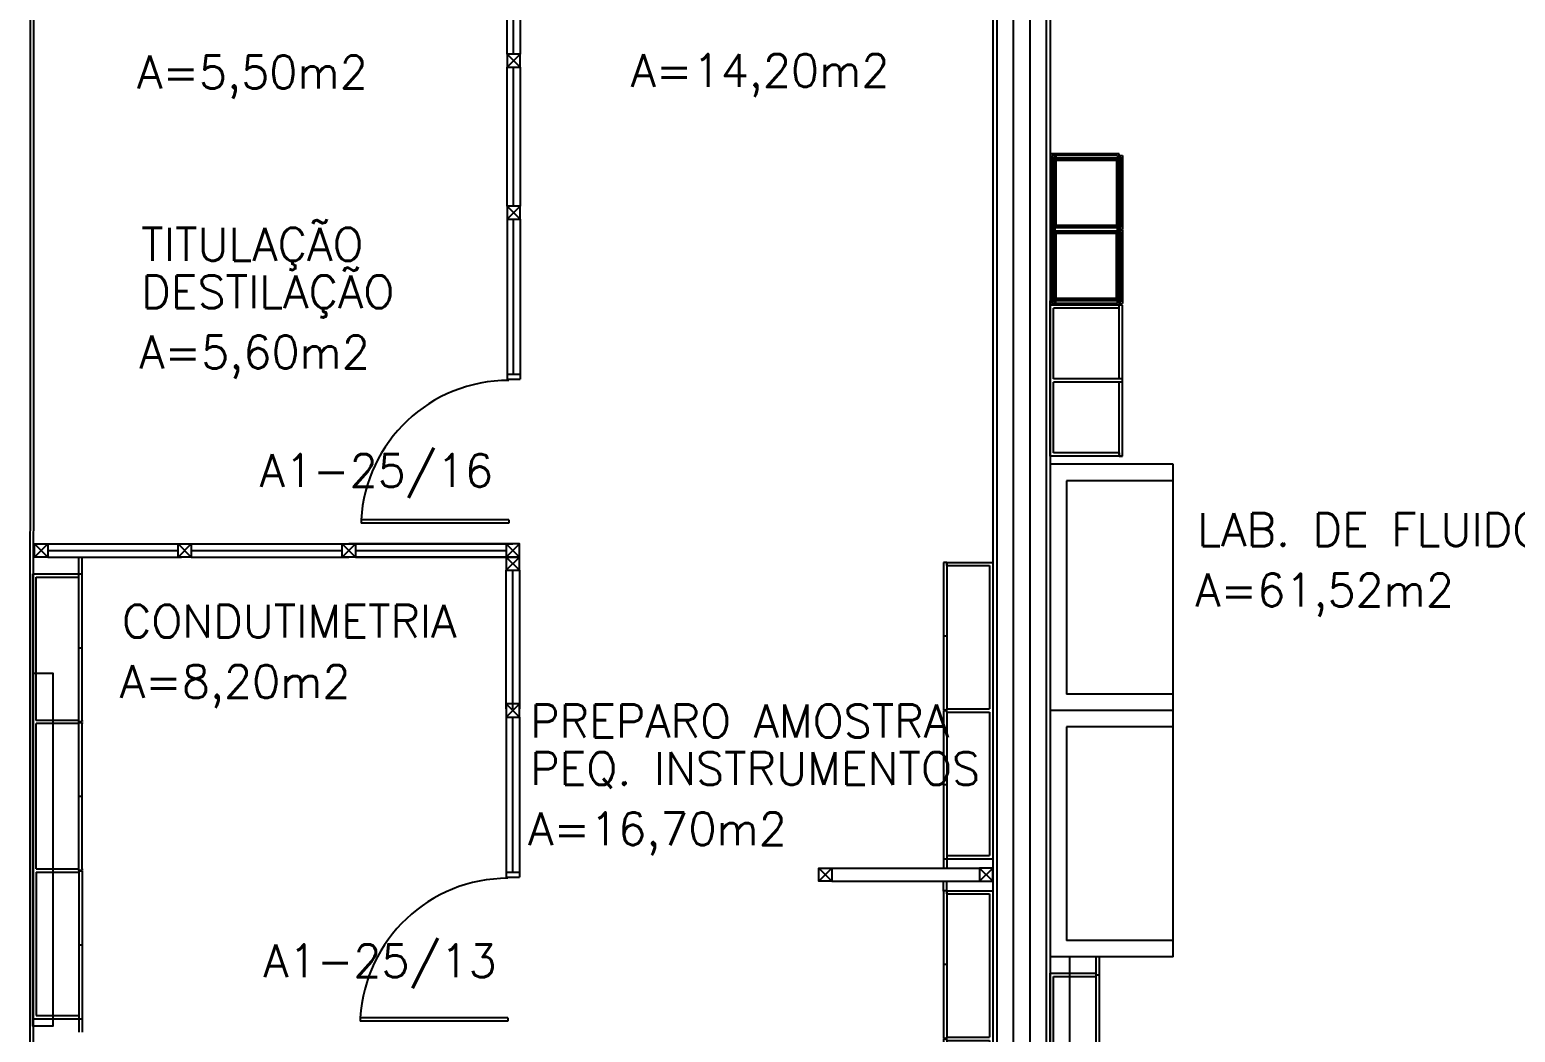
# Model space of a CAD drawing. Header units: inches. Extents: x -15 to 119, y -6 to 56.
# Drawn here: x 20.85 to 29.91, y 5.89 to 12 of the extents above; entities that cross this region are included whole.
import ezdxf

# ---------------------------------------------------------------- set-up
doc = ezdxf.new("R2010")
doc.units = ezdxf.units.IN
doc.header["$MEASUREMENT"] = 0
doc.header["$PDMODE"] = 1
doc.linetypes.add('HIDDEN', pattern=[9.525, 6.35, -3.175])
doc.linetypes.add('HIDDEN2', pattern=[4.7625, 3.175, -1.5875])
doc.layers.get('0').update_dxf_attribs({"linetype": 'CONTINUOUS'})
for name, color, linetype in [('ar-alv', 2, 'CONTINUOUS'), ('ar-armario180', 1, 'CONTINUOUS'), ('ar-armarioproj', 1, 'HIDDEN'), ('ar-cap', 2, 'CONTINUOUS'), ('ar-castelo', 2, 'CONTINUOUS'), ('ar-div', 2, 'CONTINUOUS'), ('ar-estc-b', 253, 'CONTINUOUS'), ('ar-porta', 1, 'CONTINUOUS'), ('ar-reboco', 2, 'CONTINUOUS'), ('armario piso-teto', 2, 'CONTINUOUS'), ('armario-proj', 1, 'HIDDEN2'), ('armariop-t01', 1, 'CONTINUOUS'), ('cap01', 2, 'CONTINUOUS'), ('cap02', 1, 'CONTINUOUS'), ('cong', 7, 'CONTINUOUS'), ('div1', 3, 'CONTINUOUS'), ('div2', 2, 'CONTINUOUS'), ('ENDEREÇO', 2, 'CONTINUOUS'), ('ptm', 2, 'CONTINUOUS')]:
    doc.layers.add(name, color=color, linetype=linetype)
doc.styles.add('UNB-100', font='simplex.shx', dxfattribs={"height": 0.2})

# ---------------------------------------------------------------- blocks, each defined once
blk = doc.blocks.new('div-06p')
at = {"layer": 'cong'}
blk.add_point((0, 0), dxfattribs=at)
at = {"layer": 'div1'}
for p, q in [((0.04, 0.04), (0.94, 0.04)), ((0.04, -0.04), (0.94, -0.04))]:
    blk.add_line(p, q, dxfattribs=at)
for points in [[(0.04, -0.04), (-0.04, -0.04), (-0.04, 0.04), (0.04, 0.04)], [(0.94, -0.04), (1.02, -0.04), (1.02, 0.04), (0.94, 0.04)]]:
    blk.add_lwpolyline(points, close=True, dxfattribs=at)
at = {"layer": 'div2'}
for p, q in [((-0.04, -0.04), (0.04, 0.04)), ((-0.04, 0.04), (0.04, -0.04)), ((1.02, 0.04), (0.94, -0.04)), ((1.02, -0.04), (0.94, 0.04))]:
    blk.add_line(p, q, dxfattribs=at)
blk = doc.blocks.new('cp-01p')
at = {"layer": 'cap01'}
for p, q in [((-0.75, 0.75), (-0.75, 0.65)), ((-0.75, 0.75), (0, 0.75)), ((-0.7255, 0.75), (0, 0.75)), ((0, -0.75), (0, 0.75)), ((-0.75, 0.65), (-0.1, 0.65)), ((-0.1, -0.65), (-0.1, 0.65)), ((-0.75, -0.65), (-0.1, -0.65)), ((-0.75, -0.65), (-0.75, -0.75)), ((-0.75, -0.75), (0, -0.75))]:
    blk.add_line(p, q, dxfattribs=at)
at = {"layer": 'cap02'}
blk.add_line((-0.75, 0.65), (-0.75, -0.65), dxfattribs=at)
blk = doc.blocks.new('mob-ar2')
at = {"layer": 'ar-armarioproj'}
for p, q in [((-0.9025, 0.3), (-0.9025, 0)), ((-0.0025, 0.3), (-0.9025, 0.3)), ((-0.8825, 0.28), (-0.9025, 0.28)), ((-0.01, 0.28), (-0.8925, 0.28)), ((-0.8825, 0.28), (-0.8825, 0.02)), ((-0.4525, 0.28), (-0.4525, 0.3)), ((-0.01, 0.28), (-0.01, 0.02)), ((-0.01, 0.28), (0.01, 0.28)), ((-0.0025, 0.28), (-0.0025, 0.3)), ((0.9025, 0.3), (0.0025, 0.3)), ((0.0025, 0.28), (0.0025, 0.3)), ((0.01, 0.28), (0.01, 0.02)), ((0.8925, 0.28), (0.01, 0.28)), ((0.4525, 0.28), (0.4525, 0.3)), ((0.8825, 0.28), (0.8825, 0.02)), ((0.8825, 0.28), (0.9025, 0.28)), ((0.9025, 0.28), (0.9025, 0.3)), ((0.9025, 0.28), (0.9025, 0)), ((-0.01, 0.02), (-0.8825, 0.02)), ((0.01, 0), (-0.01, 0)), ((0.8825, 0.02), (0.01, 0.02)), ((-0.01, 0), (-0.9025, 0)), ((0.8825, 0), (0.01, 0)), ((0.9025, 0), (0.8825, 0))]:
    blk.add_line(p, q, dxfattribs=at)
at = {"layer": 'cong'}
blk.add_point((0, 0), dxfattribs=at)
blk = doc.blocks.new('mob-ar3')
at = {"layer": 'ar-armarioproj'}
for p, q in [((-1.3825, 0), (-1.3825, 0.3)), ((-0.49, 0.3), (-1.3825, 0.3)), ((-1.3825, 0.28), (-1.3825, 0.3)), ((-1.3825, 0.28), (-1.3825, 0.3)), ((-0.48, 0.28), (-1.3825, 0.28)), ((-1.3625, 0.02), (-1.3625, 0.28)), ((-0.9325, 0.28), (-0.9325, 0.3)), ((-0.49, 0.3), (-0.4825, 0.3)), ((-0.49, 0.28), (-0.49, 0.02)), ((-0.4825, 0.28), (-0.4825, 0.3)), ((0.425, 0.28), (-0.48, 0.28)), ((-0.4775, 0.3), (-0.47, 0.3)), ((-0.4775, 0.28), (-0.4775, 0.3)), ((0.415, 0.3), (-0.47, 0.3)), ((-0.47, 0.28), (-0.47, 0.02)), ((-0.0275, 0.28), (-0.0275, 0.3)), ((0.415, 0.3), (0.4225, 0.3)), ((0.415, 0.02), (0.415, 0.28)), ((0.4225, 0.28), (0.4225, 0.3)), ((0.425, 0.28), (1.3275, 0.28)), ((0.4275, 0.28), (0.4275, 0.3)), ((0.4275, 0.3), (0.435, 0.3)), ((0.435, 0.3), (1.3075, 0.3)), ((0.435, 0.02), (0.435, 0.28)), ((0.8775, 0.28), (0.8775, 0.3)), ((1.3075, 0.3), (1.3275, 0.3)), ((1.3075, 0.02), (1.3075, 0.28)), ((1.3275, 0), (1.3275, 0.3)), ((-0.49, 0.02), (-1.3625, 0.02)), ((0.415, 0.02), (-0.47, 0.02)), ((0.435, 0.02), (1.3075, 0.02)), ((1.3275, 0), (-1.3825, 0))]:
    blk.add_line(p, q, dxfattribs=at)
at = {"layer": 'cong'}
blk.add_point((-0.025, 0), dxfattribs=at)
blk = doc.blocks.new('div-03p')
at = {"layer": 'cong'}
blk.add_point((0, 0), dxfattribs=at)
at = {"layer": 'div1'}
for p, q in [((0.8856, 0.04), (0.0394, 0.04)), ((0.0394, -0.04), (0.8856, -0.04))]:
    blk.add_line(p, q, dxfattribs=at)
blk.add_lwpolyline([(0.0394, -0.04), (-0.0394, -0.04), (-0.0394, 0.04), (0.0394, 0.04)], close=True, dxfattribs=at)
at = {"layer": 'div2'}
for p, q in [((-0.0394, -0.04), (0.0394, 0.04)), ((-0.0394, 0.04), (0.0394, -0.04)), ((0.8856, 0), (0.0394, 0))]:
    blk.add_line(p, q, dxfattribs=at)
blk = doc.blocks.new('div-04p')
at = {"layer": 'cong'}
blk.add_point((0, 0), dxfattribs=at)
at = {"layer": 'div1'}
for p, q in [((-0.04, 0.04), (-1.015, 0.04)), ((-1.015, -0.04), (-1.015, 0.04)), ((-0.985, -0.04), (-0.985, 0.04)), ((-0.04, -0.04), (-1.015, -0.04))]:
    blk.add_line(p, q, dxfattribs=at)
blk.add_lwpolyline([(-0.04, 0.04), (0.04, 0.04), (0.04, -0.04), (-0.04, -0.04)], close=True, dxfattribs=at)
at = {"layer": 'div2'}
for p, q in [((-0.985, 0), (-0.04, 0)), ((0.04, 0.04), (-0.04, -0.04)), ((0.04, -0.04), (-0.04, 0.04))]:
    blk.add_line(p, q, dxfattribs=at)
blk = doc.blocks.new('pm-90-03p')
at = {"layer": 'cong'}
blk.add_point((0, 0), dxfattribs=at)
at = {"layer": 'ptm'}
for p, q in [((0.105, 0.075), (0.105, 0.9748)), ((0.125, 0.9748), (0.105, 0.9748)), ((0.125, 0.075), (0.125, 0.9748)), ((0.125, 0.075), (0.105, 0.075)), ((0.125, 0.075), (0.105, 0.075))]:
    blk.add_line(p, q, dxfattribs=at)
at = {"layer": 'ptm', "color": 1}
blk.add_arc((0.0729, 0.0742), 0.9021, 0.05396, 86.68701, dxfattribs=at)
blk = doc.blocks.new('mob-ar6')
at = {"layer": 'ar-armarioproj'}
for p, q in [((-0.48, 0.28), (-1.3925, 0.28)), ((-1.3925, 0), (-1.3925, 0.28)), ((-0.49, 0.3), (-1.3825, 0.3)), ((-1.3825, 0.28), (-1.3825, 0.3)), ((-1.3725, 0.02), (-1.3725, 0.28)), ((-0.9325, 0.28), (-0.9325, 0.3)), ((-0.49, 0.3), (-0.4825, 0.3)), ((-0.49, 0.28), (-0.49, 0.02)), ((-0.4825, 0.28), (-0.4825, 0.3)), ((0.425, 0.28), (-0.48, 0.28)), ((-0.4775, 0.3), (-0.47, 0.3)), ((-0.4775, 0.28), (-0.4775, 0.3)), ((0.415, 0.3), (-0.47, 0.3)), ((-0.47, 0.28), (-0.47, 0.02)), ((-0.0275, 0.28), (-0.0275, 0.3)), ((0.415, 0.3), (0.4225, 0.3)), ((0.415, 0.02), (0.415, 0.28)), ((0.4225, 0.28), (0.4225, 0.3)), ((0.425, 0.28), (0.8875, 0.28)), ((0.4275, 0.28), (0.4275, 0.3)), ((0.4275, 0.3), (0.435, 0.3)), ((0.435, 0.3), (0.8675, 0.3)), ((0.435, 0.02), (0.435, 0.28)), ((0.8675, 0.3), (0.8775, 0.3)), ((0.8675, 0.02), (0.8675, 0.28)), ((0.8775, 0.28), (0.8775, 0.3)), ((0.8875, 0), (0.8875, 0.28)), ((-0.49, 0.02), (-1.3725, 0.02)), ((0.415, 0.02), (-0.47, 0.02)), ((0.435, 0.02), (0.8675, 0.02)), ((0.8875, 0), (-1.3925, 0))]:
    blk.add_line(p, q, dxfattribs=at)
at = {"layer": 'cong'}
blk.add_point((-0.025, 0), dxfattribs=at)
blk = doc.blocks.new('mob-ar5')
at = {"layer": 'armario piso-teto'}
for p, q in [((-0.48, 0.44), (0.44, 0.44)), ((-0.48, 0.42), (-0.48, 0.44)), ((-0.48, 0.44), (-0.48, 0.42)), ((-0.48, 0.42), (-0.48, 0)), ((-0.46, 0.42), (-0.48, 0.42)), ((-0.47, 0.42), (-0.03, 0.42)), ((-0.46, 0.42), (-0.46, 0.02)), ((-0.03, 0.44), (-0.03, 0.02)), ((-0.03, 0.44), (-0.03, 0.42)), ((-0.01, 0.44), (-0.01, 0.42)), ((-0.01, 0.44), (-0.01, 0.02)), ((-0.01, 0.42), (0.42, 0.42)), ((0.42, 0.42), (0.42, 0.02)), ((0.42, 0.42), (0.44, 0.42)), ((0.44, 0.44), (0.44, 0)), ((-0.48, 0), (0.44, 0)), ((-0.46, 0.02), (-0.03, 0.02)), ((-0.01, 0.02), (0.42, 0.02))]:
    blk.add_line(p, q, dxfattribs=at)
at = {"layer": 'cong'}
blk.add_point((0, 0), dxfattribs=at)
blk = doc.blocks.new('mob-ar5m')
at = {"layer": 'armario piso-teto'}
for p, q in [((-0.48, 0.42), (-0.48, 0)), ((-0.455, 0.42), (-0.48, 0.42)), ((-0.47, 0.44), (-0.0225, 0.44)), ((-0.47, 0.41), (-0.47, 0.01)), ((-0.47, 0.41), (-0.455, 0.41)), ((-0.46, 0.43), (-0.0325, 0.43)), ((-0.455, 0.41), (-0.455, 0.42)), ((-0.03, 0.42), (-0.03, 0.02)), ((-0.0175, 0.44), (0.43, 0.44)), ((-0.01, 0.42), (-0.01, 0.02)), ((-0.0075, 0.43), (0.42, 0.43)), ((0.415, 0.42), (0.44, 0.42)), ((0.415, 0.41), (0.415, 0.42)), ((0.43, 0.41), (0.415, 0.41)), ((0.43, 0.41), (0.43, 0.01)), ((0.44, 0.42), (0.44, 0)), ((-0.48, 0), (-0.455, 0)), ((-0.47, 0.035), (-0.46, 0.035)), ((-0.47, 0.01), (0.43, 0.01)), ((-0.46, 0.035), (-0.46, 0.02)), ((-0.46, 0.02), (0.42, 0.02)), ((-0.455, 0.01), (-0.455, 0)), ((0.415, 0.01), (0.415, 0)), ((0.44, 0), (0.415, 0)), ((0.42, 0.035), (0.42, 0.02)), ((0.43, 0.035), (0.42, 0.035))]:
    blk.add_line(p, q, dxfattribs=at)
at = {"layer": 'armario piso-teto', "linetype": 'Continuous'}
for p, q in [((-0.47, 0.42), (-0.47, 0.44)), ((-0.46, 0.42), (-0.46, 0.43)), ((-0.0325, 0.42), (-0.0325, 0.43)), ((-0.0325, 0.42), (-0.0075, 0.42)), ((-0.0225, 0.42), (-0.0225, 0.44)), ((-0.0225, 0.42), (-0.0225, 0.44)), ((-0.02, 0.42), (-0.02, 0.405)), ((-0.0175, 0.42), (-0.0175, 0.44)), ((-0.0175, 0.42), (-0.0175, 0.44)), ((-0.0075, 0.42), (-0.0075, 0.43)), ((0.42, 0.42), (0.42, 0.43)), ((0.43, 0.42), (0.43, 0.44)), ((-0.02, 0.02), (-0.02, 0.035))]:
    blk.add_line(p, q, dxfattribs=at)
at = {"layer": 'armario-proj', "linetype": 'HIDDEN2'}
for p, q in [((-0.455, 0.41), (-0.44, 0.41)), ((-0.44, 0.41), (-0.44, 0.02)), ((-0.045, 0.41), (-0.045, 0.02)), ((-0.03, 0.41), (-0.045, 0.41)), ((0.005, 0.41), (0.005, 0.02)), ((0.4, 0.41), (0.4, 0.02)), ((-0.44, 0.035), (-0.045, 0.035)), ((0.005, 0.035), (0.4, 0.035))]:
    blk.add_line(p, q, dxfattribs=at)
at = {"layer": 'armariop-t01', "linetype": 'Continuous'}
for p, q in [((-0.455, 0.42), (-0.0325, 0.42)), ((-0.455, 0.41), (-0.455, 0.02)), ((-0.45, 0.41), (-0.035, 0.41)), ((-0.45, 0.41), (-0.45, 0.025)), ((-0.445, 0.405), (-0.04, 0.405)), ((-0.445, 0.405), (-0.445, 0.03)), ((-0.01, 0.41), (0.005, 0.41)), ((0.415, 0.42), (-0.0075, 0.42)), ((0.41, 0.41), (-0.005, 0.41)), ((0.405, 0.405), (0, 0.405)), ((0.4, 0.4099), (0.415, 0.4099)), ((0.405, 0.405), (0.405, 0.03)), ((0.41, 0.41), (0.41, 0.025)), ((0.415, 0.41), (0.415, 0.02)), ((-0.455, 0), (0.415, 0))]:
    blk.add_line(p, q, dxfattribs=at)
at = {"layer": 'armariop-t01'}
for p, q in [((-0.04, 0.405), (-0.04, 0.03)), ((-0.035, 0.41), (-0.035, 0.025)), ((-0.005, 0.41), (-0.005, 0.025)), ((0, 0.405), (0, 0.03)), ((-0.45, 0.025), (-0.035, 0.025)), ((-0.445, 0.03), (-0.04, 0.03)), ((0.41, 0.025), (-0.005, 0.025)), ((0.405, 0.03), (0, 0.03))]:
    blk.add_line(p, q, dxfattribs=at)
at = {"layer": 'cong'}
blk.add_point((0, 0), dxfattribs=at)
blk = doc.blocks.new('div-02p')
at = {"layer": 'cong'}
blk.add_point((0, 0), dxfattribs=at)
at = {"layer": 'div1'}
for p, q in [((0.04, 0.04), (0.855, 0.04)), ((0.04, -0.04), (0.855, -0.04))]:
    blk.add_line(p, q, dxfattribs=at)
blk.add_lwpolyline([(0.04, -0.04), (-0.04, -0.04), (-0.04, 0.04), (0.04, 0.04)], close=True, dxfattribs=at)
at = {"layer": 'div2'}
for p, q in [((-0.04, -0.04), (0.04, 0.04)), ((-0.04, 0.04), (0.04, -0.04))]:
    blk.add_line(p, q, dxfattribs=at)
blk = doc.blocks.new('div-06-02Pp')
at = {"layer": 'cong'}
blk.add_point((0, 0), dxfattribs=at)
at = {"layer": 'div1'}
for p, q in [((0.04, 0.04), (1, 0.04)), ((0.04, -0.04), (1, -0.04))]:
    blk.add_line(p, q, dxfattribs=at)
blk.add_lwpolyline([(0.04, -0.04), (-0.04, -0.04), (-0.04, 0.04), (0.04, 0.04)], close=True, dxfattribs=at)
at = {"layer": 'div2'}
for p, q in [((-0.04, -0.04), (0.04, 0.04)), ((-0.04, 0.04), (0.04, -0.04))]:
    blk.add_line(p, q, dxfattribs=at)

msp = doc.modelspace()

# ---------------------------------------------------------------- linework, layer by layer
at = {"layer": 'ar-alv'}
for p, q in [((20.8584, 12.775), (20.855, 3.775)), ((26.75, 12.775), (26.75, 2.925)), ((26.85, 12.775), (26.85, 2.925)), ((26.95, 12.775), (26.95, 2.925)), ((27.05, 12.775), (27.05, 2.925))]:
    msp.add_line(p, q, dxfattribs=at)
at = {"layer": 'ar-armarioproj'}
for p, q in [((21.155, 8.6825), (21.155, 8.775)), ((21.175, 8.6825), (21.175, 8.775)), ((26.425, 6.95), (26.425, 6.89)), ((26.445, 6.95), (26.445, 6.89)), ((26.425, 6.75), (26.425, 6.81)), ((26.445, 6.75), (26.445, 6.81)), ((27.355, 6.24), (27.355, 6.35)), ((27.375, 6.24), (27.375, 6.35)), ((21.155, 5.9725), (21.155, 5.89)), ((21.175, 5.9725), (21.175, 5.89))]:
    msp.add_line(p, q, dxfattribs=at)
at = {"layer": 'ar-castelo'}
for points in [[(20.875, 8.0775), (20.995, 8.0775), (20.995, 5.9275), (20.875, 5.9275)], [(27.075, 3.85), (27.195, 3.85), (27.195, 6.35), (27.075, 6.35)]]:
    msp.add_lwpolyline(points, close=True, dxfattribs=at)
at = {"layer": 'ar-div'}
for p, q in [((20.965, 8.8244), (21.76, 8.8244)), ((21.84, 8.8244), (22.76, 8.8244)), ((22.84, 8.8244), (23.76, 8.8244))]:
    msp.add_line(p, q, dxfattribs=at)
at = {"layer": 'ar-reboco'}
for p, q in [((20.8784, 12.775), (20.875, 3.875)), ((26.725, 12.775), (26.725, 2.925)), ((27.075, 12.775), (27.075, 2.925))]:
    msp.add_line(p, q, dxfattribs=at)
at = {"layer": 'cong'}
msp.add_point((24.0728, 8.745), dxfattribs=at)

# ---------------------------------------------------------------- block references
at = {"rotation": 269.9999999999995}
msp.add_blockref('mob-ar5m', (27.075, 10.76), dxfattribs=at)
at = {"layer": 'ar-armario180', "xscale": -1, "rotation": 270}
msp.add_blockref('mob-ar5', (27.075, 9.88), dxfattribs=at)
at = {"layer": 'ar-armarioproj'}
for name, p, rotation in [('mob-ar3', (20.875, 7.3), 269.9999999999998), ('mob-ar6', (27.075, 4.8575), 270)]:
    msp.add_blockref(name, p, dxfattribs=dict(at, rotation=rotation))
at = {"layer": 'ar-cap', "rotation": 180}
for p in [(27.075, 8.6), (27.075, 7.1)]:
    msp.add_blockref('cp-01p', p, dxfattribs=at)
at = {"layer": 'ar-div', "xscale": -1}
for name, p, rotation in [('div-03p', (23.8046, 12.7337), 90), ('div-03p', (23.8046, 11.8087), 90), ('div-04p', (23.8046, 10.8831), 270), ('div-06-02Pp', (23.8, 8.8244), 359.999999999999), ('div-03p', (23.8, 8.745), 90), ('div-04p', (23.8, 7.85), 270)]:
    msp.add_blockref(name, p, dxfattribs=dict(at, rotation=rotation))
at = {"layer": 'ar-div'}
for name, p in [('div-02p', (20.925, 8.8244)), ('div-06-02Pp', (21.8, 8.8244)), ('div-06-02Pp', (22.8, 8.8244)), ('div-06p', (25.705, 6.85))]:
    msp.add_blockref(name, p, dxfattribs=at)
at = {"layer": 'ar-estc-b', "rotation": 90}
for p in [(26.725, 7.85), (26.725, 5.85)]:
    msp.add_blockref('mob-ar2', p, dxfattribs=at)
at = {"layer": 'ar-porta', "rotation": 89.99999999999999}
for p in [(23.8496, 8.8861), (23.845, 5.853)]:
    msp.add_blockref('pm-90-03p', p, dxfattribs=at)

# ---------------------------------------------------------------- texts
at = {"layer": 'ENDEREÇO', "style": 'UNB-100'}
for s, p in [('A=5,50m2', (21.5098, 11.6391)), ('A=14,20m2', (24.5183, 11.649)), ('TITULAÇÃO', (21.5346, 10.5899)), ('DESTILAÇÃO', (21.5346, 10.3006)), ('A=5,60m2', (21.5228, 9.9335)), ('A1-25/16', (22.2562, 9.212)), ('LAB. DE FLUIDOS MAGNÉTICOS', (27.9713, 8.8512)), ('A=61,52m2', (27.9594, 8.484)), ('CONDUTIMETRIA', (21.4167, 8.2939)), ('A=8,20m2', (21.4048, 7.9268)), ('PREPARO AMOSTRA', (23.9048, 7.6861)), ('PEQ. INSTRUMENTOS', (23.9048, 7.3968)), ('A=16,70m2', (23.8929, 7.0297)), ('A1-25/13', (22.2789, 6.2253))]:
    msp.add_text(s, height=0.2, dxfattribs=at).set_placement(p)

doc.saveas('drawing.dxf')
